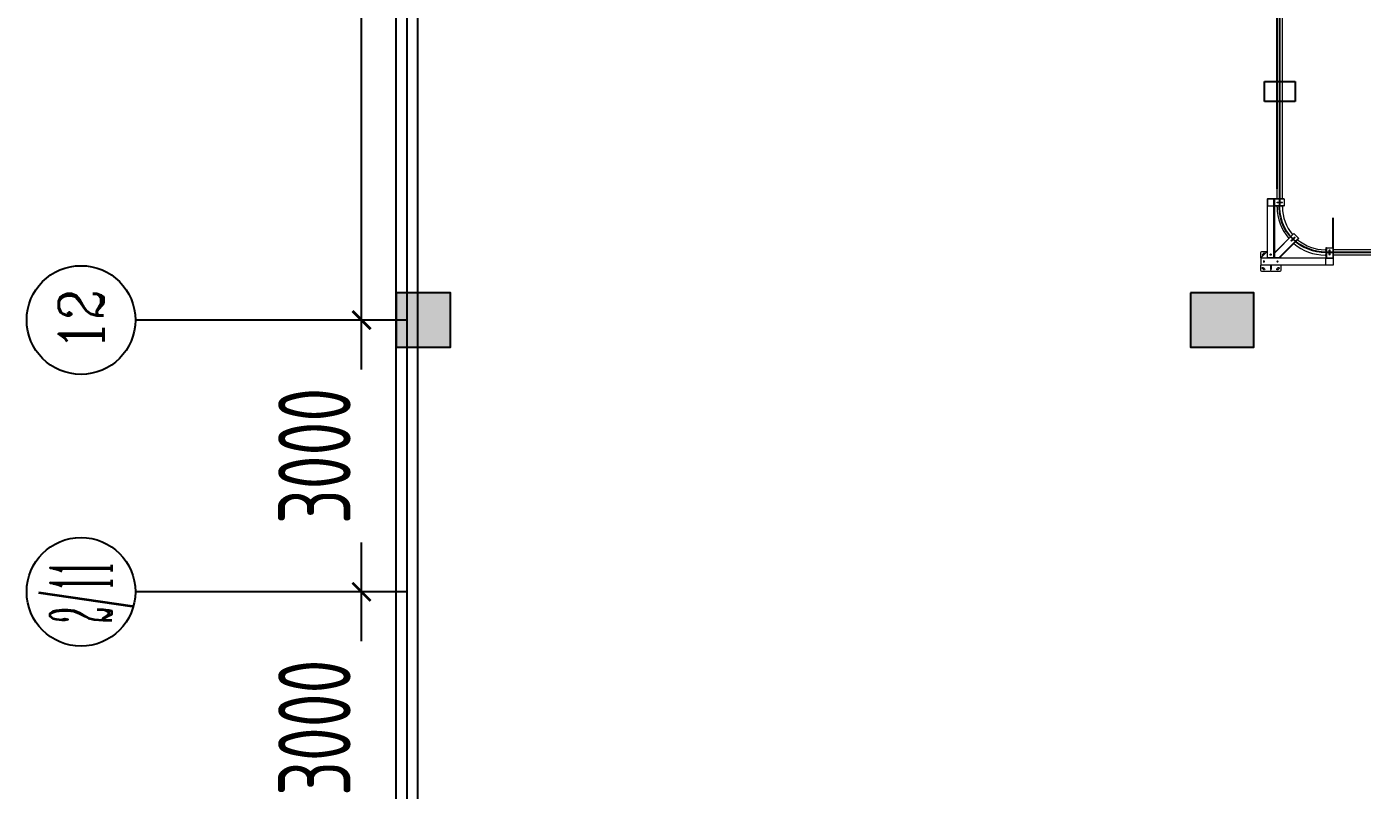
# Model space of a CAD drawing. Header units: inches. Extents: x -26985 to 86262, y -10753 to 149570.
# Drawn here: x -13769 to 978, y 91796 to 100225 of the extents above; entities that cross this region are included whole.
import ezdxf
from ezdxf.enums import TextEntityAlignment as Align

# ---------------------------------------------------------------- set-up
doc = ezdxf.new("R2010")
doc.units = ezdxf.units.IN
doc.header["$MEASUREMENT"] = 0
doc.linetypes.add('CENTER2', pattern=[1.125, 0.75, -0.125, 0.125, -0.125])
for name, color, linetype in [('AXIS', 3, 'Continuous'), ('AXIS_TEXT', 7, 'Continuous'), ('COLUMN', 6, 'Continuous'), ('DUCT-回风中心线', 5, 'CENTER2'), ('雨水管', 7, 'Continuous')]:
    doc.layers.add(name, color=color, linetype=linetype)
doc.styles.add('_TCH_AXIS', font='COMPLEX', dxfattribs={"bigfont": 'GBCBIG'})
doc.styles.add('COMPLEX', font='COMPLEX')
doc.styles.add('JY-GB', font='gbenor.shx', dxfattribs={"width": 0.8, "bigfont": 'gbcbig.shx'})
doc.dimstyles.new('JY-800', dxfattribs={"dimscale": 400, "dimtxt": 2, "dimasz": 0.5, "dimexe": 0.5, "dimexo": 0, "dimgap": 0.3, "dimtad": 1, "dimdec": 0, "dimtxsty": 'JY-GB', "dimblk": 'ARCHTICK', "dimcen": 2.5, "dimclrd": 86, "dimclre": 86, "dimclrt": 7, "dimadec": 0, "dimazin": 0, "dimtfac": 1, "dimtdec": 0, "dimtmove": 0, "dimatfit": 3, "dimfxl": 1, "dimtfill": 1, "dimlwd": 25, "dimlwe": 25, "dimarcsym": 0})

# ---------------------------------------------------------------- blocks, each defined once
blk = doc.blocks.new('柱左')
at = {"layer": '雨水管'}
h = blk.add_hatch(color=256, dxfattribs=at)
h.paths.add_polyline_path([(26191, -879), (26791, -879), (26791, -279), (26191, -279)])
h.paths.add_polyline_path([(26931, -279), (26931, -879), (27531, -879), (27531, -279)])
h.paths.add_polyline_path([(37351, -879), (37351, -279), (36751, -279), (36751, -879)])
h.paths.add_polyline_path([(47401, -279), (46701, -279), (46701, -879), (47401, -879)])
h.paths.add_polyline_path([(58701, -279), (58701, -879), (59401, -879), (59401, -279)])
h.paths.add_polyline_path([(68351, -279), (67751, -279), (67751, -879), (68351, -879)])
h.paths.add_polyline_path([(78041, -879), (78041, -279), (77441, -279), (77441, -879)])
h.paths.add_polyline_path([(81461, -279), (81061, -279), (81061, -879), (81461, -879)])
h.paths.add_polyline_path([(81601, -879), (82301, -879), (82301, -279), (81601, -279)])
h.paths.add_polyline_path([(94201, -879), (94901, -879), (94901, -279), (94201, -279)])
h.paths.add_polyline_path([(102801, -879), (102801, -279), (102301, -279), (102301, -879)])
h.paths.add_polyline_path([(110851, -879), (110851, -279), (110251, -279), (110251, -879)])
h.paths.add_polyline_path([(110251, -9749), (110851, -9749), (110851, -9049), (110251, -9049)])
h.paths.add_polyline_path([(102801, -9049), (102301, -9049), (102301, -9749), (102801, -9749)])
h.paths.add_polyline_path([(94901, -9749), (94901, -9049), (94201, -9049), (94201, -9749)])
h.paths.add_polyline_path([(81601, -9749), (82301, -9749), (82301, -9049), (81601, -9049)])
h.paths.add_polyline_path([(81461, -9049), (81061, -9049), (81061, -9749), (81461, -9749)])
h.paths.add_polyline_path([(77441, -9699), (78041, -9699), (78041, -9099), (77441, -9099)])
h.paths.add_polyline_path([(67751, -9749), (68351, -9749), (68351, -9049), (67751, -9049)])
h.paths.add_polyline_path([(58701, -9749), (59401, -9749), (59401, -9049), (58701, -9049)])
h.paths.add_polyline_path([(47401, -9749), (47401, -9049), (46701, -9049), (46701, -9749)])
h.paths.add_polyline_path([(37351, -9049), (36751, -9049), (36751, -9749), (37351, -9749)])
h.paths.add_polyline_path([(27531, -9049), (26931, -9049), (26931, -9749), (27531, -9749)])
h.paths.add_polyline_path([(26791, -9049), (26191, -9049), (26191, -9749), (26791, -9749)])
h.paths.add_polyline_path([(26191, -22749), (26791, -22749), (26791, -22049), (26191, -22049)])
h.paths.add_polyline_path([(26931, -22749), (27531, -22749), (27531, -22049), (26931, -22049)])
h.paths.add_polyline_path([(37351, -22049), (36751, -22049), (36751, -22749), (37351, -22749)])
h.paths.add_polyline_path([(47401, -22749), (47401, -22049), (46701, -22049), (46701, -22749)])
h.paths.add_polyline_path([(58701, -22749), (59401, -22749), (59401, -22049), (58701, -22049)])
h.paths.add_polyline_path([(67701, -22049), (67701, -22749), (68401, -22749), (68401, -22049)])
h.paths.add_polyline_path([(81461, -22749), (81461, -22049), (80761, -22049), (80761, -22749)])
h.paths.add_polyline_path([(82301, -22049), (81601, -22049), (81601, -22749), (82301, -22749)])
h.paths.add_polyline_path([(94901, -22049), (94201, -22049), (94201, -22749), (94901, -22749)])
h.paths.add_polyline_path([(102301, -22749), (102801, -22749), (102801, -22049), (102301, -22049)])
h.paths.add_polyline_path([(110851, -22749), (110851, -22049), (110251, -22049), (110251, -22749)])
h.paths.add_polyline_path([(110251, -32099), (110251, -32699), (110851, -32699), (110851, -32099)])
h.paths.add_polyline_path([(102301, -32099), (102301, -32699), (102801, -32699), (102801, -32099)])
h.paths.add_polyline_path([(94901, -32099), (94201, -32099), (94201, -32699), (94901, -32699)])
h.paths.add_polyline_path([(81601, -32699), (82301, -32699), (82301, -32099), (81601, -32099)])
h.paths.add_polyline_path([(80761, -32699), (81461, -32699), (81461, -32099), (80761, -32099)])
h.paths.add_polyline_path([(67701, -32699), (68401, -32699), (68401, -32099), (67701, -32099)])
h.paths.add_polyline_path([(58701, -32699), (59401, -32699), (59401, -32099), (58701, -32099)])
h.paths.add_polyline_path([(47401, -32699), (47401, -32099), (46701, -32099), (46701, -32699)])
h.paths.add_polyline_path([(37351, -32099), (36751, -32099), (36751, -32699), (37351, -32699)])
h.paths.add_polyline_path([(26931, -32699), (27531, -32699), (27531, -32099), (26931, -32099)])
h.paths.add_polyline_path([(26791, -32199), (26191, -32199), (26191, -32599), (26791, -32599)])
h.paths.add_polyline_path([(26191, -37699), (26791, -37699), (26791, -37099), (26191, -37099)])
at = {"layer": 'COLUMN'}
for points in [[(110851, -279), (110251, -279), (110251, -879), (110851, -879)], [(110851, -9049), (110251, -9049), (110251, -9749), (110851, -9749)]]:
    blk.add_lwpolyline(points, close=True, dxfattribs=at)
blk = doc.blocks.new('_AXISO')
blk.add_circle((0, 0), 0.5)
at = {"layer": 'AXIS_TEXT', "style": 'COMPLEX', "width": 1.041667}
blk.add_attdef('A', text='', height=0.56, dxfattribs=at).set_placement((-0.25, -0.28), (0.25, -0.28), align=Align.FIT)
blk = doc.blocks.new('_ArchTick')
at = {"color": 0, "linetype": 'ByBlock', "const_width": 0.15}
blk.add_lwpolyline([(-0.5, -0.5), (0.5, 0.5)], dxfattribs=at)
blk = doc.blocks.new('*D68')
at = {"color": 86, "linetype": 'Continuous', "lineweight": 25, "transparency": 16777216}
for p, q in [((-9569, 93987), (-10272, 93987)), ((-10072, 90987), (-10072, 93987)), ((-9569, 90987), (-10272, 90987))]:
    blk.add_line(p, q, dxfattribs=at)
at = {"layer": 'Defpoints', "color": 0, "linetype": 'Continuous', "transparency": 16777216}
for p in [(-10072, 93987), (-9569, 93987), (-9569, 90987)]:
    blk.add_point(p, dxfattribs=at)
at = {"color": 86, "linetype": 'Continuous', "lineweight": 25, "transparency": 16777216, "xscale": 200, "yscale": 200, "zscale": 200}
for p, rotation in [((-10072, 93987), 90), ((-10072, 90987), 270)]:
    blk.add_blockref('_ArchTick', p, dxfattribs=dict(at, rotation=rotation))
at = {"color": 7, "linetype": 'Continuous', "lineweight": -3, "transparency": 16777216, "insert": (-10592, 92487), "char_height": 800, "attachment_point": 5, "rotation": 90, "style": 'JY-GB', "bg_fill": 3, "box_fill_scale": 1.25, "bg_fill_color": 256, "bg_fill_true_color": 13158600, "bg_fill_transparency": 0}
blk.add_mtext('3000', dxfattribs=at)
blk = doc.blocks.new('*D69')
at = {"color": 86, "linetype": 'Continuous', "lineweight": 25, "transparency": 16777216}
for p, q in [((-9569, 96987), (-10272, 96987)), ((-10072, 93987), (-10072, 96987)), ((-9569, 93987), (-10272, 93987))]:
    blk.add_line(p, q, dxfattribs=at)
at = {"layer": 'Defpoints', "color": 0, "linetype": 'Continuous', "transparency": 16777216}
for p in [(-10072, 96987), (-9569, 96987), (-9569, 93987)]:
    blk.add_point(p, dxfattribs=at)
at = {"color": 86, "linetype": 'Continuous', "lineweight": 25, "transparency": 16777216, "xscale": 200, "yscale": 200, "zscale": 200}
for p, rotation in [((-10072, 96987), 90), ((-10072, 93987), 270)]:
    blk.add_blockref('_ArchTick', p, dxfattribs=dict(at, rotation=rotation))
at = {"color": 7, "linetype": 'Continuous', "lineweight": -3, "transparency": 16777216, "insert": (-10592, 95487), "char_height": 800, "attachment_point": 5, "rotation": 90, "style": 'JY-GB', "bg_fill": 3, "box_fill_scale": 1.25, "bg_fill_color": 256, "bg_fill_true_color": 13158600, "bg_fill_transparency": 0}
blk.add_mtext('3000', dxfattribs=at)
blk = doc.blocks.new('*D70')
at = {"color": 86, "linetype": 'Continuous', "lineweight": 25, "transparency": 16777216}
for p, q in [((-9569, 105987), (-10272, 105987)), ((-10072, 96987), (-10072, 105987)), ((-9569, 96987), (-10272, 96987))]:
    blk.add_line(p, q, dxfattribs=at)
at = {"layer": 'Defpoints', "color": 0, "linetype": 'Continuous', "transparency": 16777216}
for p in [(-10072, 105987), (-9569, 105987), (-9569, 96987)]:
    blk.add_point(p, dxfattribs=at)
at = {"color": 86, "linetype": 'Continuous', "lineweight": 25, "transparency": 16777216, "xscale": 200, "yscale": 200, "zscale": 200}
for p, rotation in [((-10072, 105987), 90), ((-10072, 96987), 270)]:
    blk.add_blockref('_ArchTick', p, dxfattribs=dict(at, rotation=rotation))
at = {"color": 7, "linetype": 'Continuous', "lineweight": -3, "transparency": 16777216, "insert": (-10592, 101487), "char_height": 800, "attachment_point": 5, "rotation": 90, "style": 'JY-GB', "bg_fill": 3, "box_fill_scale": 1.25, "bg_fill_color": 256, "bg_fill_true_color": 13158600, "bg_fill_transparency": 0}
blk.add_mtext('9000', dxfattribs=at)

msp = doc.modelspace()

# ---------------------------------------------------------------- linework, layer by layer
at = {"color": 0, "linetype": 'Continuous', "lineweight": -3}
for p, q in [((-9688.6, 13486.9), (-9688.6, 139656.9)), ((-9448.6, 13486.9), (-9448.6, 139656.9))]:
    msp.add_line(p, q, dxfattribs=at)
at = {"color": 1, "linetype": 'Continuous', "lineweight": -3}
msp.add_line((-9568.6, 13106.9), (-9568.6, 139656.9), dxfattribs=at)
at = {"color": 0, "linetype": 'Continuous', "lineweight": 0}
for p, q in [((96.7, 98323.9), (96.7, 130927.9)), ((37.7, 98323.9), (37.7, 98433.9)), ((-72.8, 98323.9), (-68.8, 98323.9)), ((-72.8, 98323.9), (-72.8, 97673.9)), ((-68.8, 98323.9), (3.2, 98323.9)), ((-68.8, 98323.9), (-68.8, 98243.9)), ((3.2, 98323.9), (-68.8, 98323.9)), ((-68.8, 97673.9), (-68.8, 98323.9)), ((3.2, 98243.9), (-68.8, 98243.9)), ((3.2, 98323.9), (3.2, 98243.9)), ((3.2, 97673.9), (3.2, 98323.9)), ((7.2, 98323.9), (3.2, 98323.9)), ((7.2, 98323.9), (7.2, 98319.9)), ((117.2, 98323.9), (7.2, 98323.9)), ((7.2, 98323.9), (7.2, 97673.9)), ((117.2, 98319.9), (7.2, 98319.9)), ((117.2, 98247.9), (7.2, 98247.9)), ((7.2, 98247.9), (7.2, 98243.9)), ((117.2, 98243.9), (7.2, 98243.9)), ((37.7, 98233.9), (37.7, 98243.9)), ((42.2, 98288.2), (92.2, 98288.2)), ((92.2, 98279.7), (42.2, 98279.7)), ((96.7, 98233.9), (96.7, 98243.9)), ((117.2, 98319.9), (117.2, 98323.9)), ((117.2, 98319.9), (117.2, 98247.9)), ((117.2, 98243.9), (117.2, 98247.9)), ((220.8, 97944.1), (7.2, 97730.5)), ((223.6, 97941.3), (7.2, 97724.8)), ((220.8, 97944.1), (223.6, 97941.3)), ((223.6, 97941.3), (274.6, 97890.4)), ((274.6, 97890.4), (58.1, 97673.9)), ((277.4, 97887.6), (63.7, 97673.9)), ((193.1, 97865.8), (228.4, 97901.2)), ((234.4, 97895.2), (199.1, 97859.8)), ((277.4, 97887.6), (274.6, 97890.4)), ((581.2, 97783.9), (577.2, 97783.9)), ((577.2, 97783.9), (577.2, 97673.9)), ((581.2, 97783.9), (581.2, 97673.9)), ((581.2, 97783.9), (653.2, 97783.9)), ((653.2, 97783.9), (653.2, 97673.9)), ((657.2, 97783.9), (653.2, 97783.9)), ((657.2, 97783.9), (657.2, 97673.9)), ((-142.8, 97673.9), (-142.8, 97733.9)), ((-142.8, 97673.9), (-142.8, 97669.9)), ((-142.8, 97673.9), (657.2, 97673.9)), ((-142.8, 97669.9), (-142.8, 97597.9)), ((657.2, 97669.9), (-142.8, 97669.9)), ((-75.8, 97741), (-139.9, 97676.8)), ((-132.8, 97743.9), (-72.8, 97743.9)), ((-103.6, 97636.9), (-112.1, 97636.9)), ((-103.6, 97630.9), (-112.1, 97630.9)), ((-72.8, 97673.9), (-68.8, 97673.9)), ((3.2, 97673.9), (-68.8, 97673.9)), ((-35.8, 97704.7), (-35.8, 97713.2)), ((-29.8, 97704.7), (-29.8, 97713.2)), ((7.2, 97673.9), (3.2, 97673.9)), ((20.6, 97743.9), (7.2, 97743.9)), ((7.2, 97724.8), (7.2, 97730.5)), ((7.2, 97724.8), (7.2, 97673.9)), ((58.1, 97673.9), (7.2, 97673.9)), ((37.9, 97636.9), (46.4, 97636.9)), ((37.9, 97630.9), (46.4, 97630.9)), ((58.1, 97673.9), (63.7, 97673.9)), ((77.2, 97673.9), (77.2, 97687.3)), ((577.2, 97763.4), (567.2, 97763.4)), ((577.2, 97704.4), (567.2, 97704.4)), ((577.2, 97673.9), (581.2, 97673.9)), ((577.2, 97669.9), (657.2, 97669.9)), ((577.2, 97597.9), (577.2, 97669.9)), ((612.9, 97708.9), (612.9, 97758.9)), ((621.4, 97758.9), (621.4, 97708.9)), ((653.2, 97673.9), (657.2, 97673.9)), ((767.2, 97763.4), (657.2, 97763.4)), ((767.2, 97704.4), (657.2, 97704.4)), ((657.2, 97673.9), (657.2, 97669.9)), ((657.2, 97669.9), (657.2, 97597.9)), ((3051.7, 97763.4), (687.4, 97763.4)), ((3051.7, 97704.4), (687.4, 97704.4)), ((-142.8, 97597.9), (-142.8, 97593.9)), ((-142.8, 97597.9), (657.2, 97597.9)), ((657.2, 97593.9), (-142.8, 97593.9)), ((-142.8, 97533.9), (-142.8, 97593.9)), ((-38.6, 97523.9), (-132.8, 97523.9)), ((-32.8, 97533.9), (-38.6, 97523.9)), ((-35.8, 97593.9), (-35.8, 97583.9)), ((-35.8, 97583.9), (-29.8, 97583.9)), ((-35.8, 97583.9), (-35.8, 97543.9)), ((-35.8, 97543.9), (-29.8, 97543.9)), ((-27.1, 97523.9), (-32.8, 97533.9)), ((-29.8, 97593.9), (-29.8, 97583.9)), ((-29.8, 97583.9), (-29.8, 97543.9)), ((67.2, 97523.9), (-27.1, 97523.9)), ((77.2, 97593.9), (77.2, 97533.9)), ((577.2, 97597.9), (657.2, 97597.9)), ((657.2, 97597.9), (657.2, 97593.9))]:
    msp.add_line(p, q, dxfattribs=at)
at = {"color": 0, "linetype": 'Continuous', "lineweight": 0, "extrusion": (-8.10423e-19, 0, -1)}
for centre in [(107.8, 97633.9), (-42.2, 97633.9)]:
    msp.add_circle(centre, 6.5, dxfattribs=at)
at = {"color": 0, "linetype": 'Continuous', "lineweight": 0, "extrusion": (-8.10423e-19, -2.57644e-31, -1)}
for centre in [(107.8, 97633.9), (32.8, 97708.9), (-42.2, 97633.9)]:
    msp.add_circle(centre, 5.2, dxfattribs=at)
at = {"color": 0, "linetype": 'Continuous', "lineweight": 0}
msp.add_circle((-32.8, 97708.9), 6.5, dxfattribs=at)
for centre, radius, start, end in [((567.2, 98233.9), 529.5, 180, 220.66757), ((567.2, 98233.9), 470.5, 180, 220.12305), ((567.2, 98233.9), 529.5, 229.33242, 270), ((567.2, 98233.9), 470.5, 229.87694, 270), ((-32.8, 97633.9), 106.1, 132.90316, 137.09684), ((-68.7, 97733.9), 10, 114.47104, 135), ((-32.8, 97633.9), 106.1, 220, 230), ((-32.8, 97633.9), 106.1, 310, 320)]:
    msp.add_arc(centre, radius, start, end, dxfattribs=at)
at = {"color": 0, "linetype": 'Continuous', "lineweight": 0, "extrusion": (-8.10423e-19, 5.18048e-45, -1)}
for centre, start, end in [((-42.2, 98283.9), 270, 90), ((-92.2, 98283.9), 90, 270)]:
    msp.add_arc(centre, 4.25, start, end, dxfattribs=at)
at = {"color": 0, "linetype": 'Continuous', "lineweight": 0, "extrusion": (-8.10423e-19, -6.21228e-30, -1)}
for centre, start, end in [((-196.1, 97862.8), 225, 45), ((-231.4, 97898.2), 45, 225)]:
    msp.add_arc(centre, 4.25, start, end, dxfattribs=at)
at = {"color": 0, "linetype": 'Continuous', "lineweight": 0, "extrusion": (-8.10423e-19, 1.07667e-31, -1)}
for centre, start, end in [((132.8, 97733.9), 0, 90), ((-67.2, 97533.9), 180, 270)]:
    msp.add_arc(centre, 10, start, end, dxfattribs=at)
at = {"color": 0, "linetype": 'Continuous', "lineweight": 0, "extrusion": (-8.10423e-19, 1.58019e-29, -1)}
msp.add_arc((119.5, 97706.6), 7, 243.44106, 40, dxfattribs=at)
at = {"color": 0, "linetype": 'Continuous', "lineweight": 0, "extrusion": (-8.10423e-19, 1.75029e-29, -1)}
for start, end in [(40, 50), (220, 230)]:
    msp.add_arc((32.8, 97633.9), 120.1, start, end, dxfattribs=at)
at = {"color": 0, "linetype": 'Continuous', "lineweight": 0, "extrusion": (-8.10423e-19, -1.88341e-29, -1)}
msp.add_arc((105.6, 97720.6), 7, 50, 206.55894, dxfattribs=at)
at = {"color": 0, "linetype": 'Continuous', "lineweight": 0, "extrusion": (-8.10423e-19, 9.76219e-45, -1)}
for centre, start, end in [((-617.2, 97758.9), 0, 180), ((-617.2, 97708.9), 180, 0)]:
    msp.add_arc(centre, 4.25, start, end, dxfattribs=at)
at = {"color": 0, "linetype": 'Continuous', "lineweight": 0, "extrusion": (-8.10423e-19, -2.37647e-30, -1)}
msp.add_arc((132.8, 97533.9), 10, 270, 0, dxfattribs=at)
at = {"color": 0, "linetype": 'Continuous', "lineweight": 0, "extrusion": (-8.10423e-19, 2.88427e-30, -1)}
msp.add_arc((119.5, 97561.2), 7, 320, 140, dxfattribs=at)
at = {"color": 0, "linetype": 'Continuous', "lineweight": 0, "extrusion": (-8.10423e-19, -1.26341e-29, -1)}
msp.add_arc((32.8, 97633.9), 120.1, 310, 320, dxfattribs=at)
at = {"color": 0, "linetype": 'Continuous', "lineweight": 0, "extrusion": (-8.10423e-19, -2.231e-29, -1)}
msp.add_arc((105.6, 97547.2), 7, 130, 310, dxfattribs=at)
at = {"color": 0, "linetype": 'Continuous', "lineweight": 0, "extrusion": (-8.10423e-19, 2.26181e-29, -1)}
msp.add_arc((-39.9, 97547.2), 7, 230, 50, dxfattribs=at)
at = {"color": 0, "linetype": 'Continuous', "lineweight": 0, "extrusion": (-8.10423e-19, -1.25232e-29, -1)}
msp.add_arc((-53.8, 97561.2), 7, 40, 220, dxfattribs=at)
at = {"layer": 'AXIS'}
for p, q in [((-9568.6, 96986.9), (-12568.6, 96986.9)), ((-9568.6, 93986.9), (-12568.6, 93986.9))]:
    msp.add_line(p, q, dxfattribs=at)
at = {"layer": 'Defpoints'}
msp.add_line((657.2, 97783.9), (657.2, 98116), dxfattribs=at)
msp.add_lwpolyline([(72475.7, 97733.6), (577.2, 97733.6, -0.1932275), (213.3, 97879.7, -0.2357878), (68.3, 98284.1), (62.7, 131172.9, 0.195554), (-86.4, 131539.3, 0.2107215), (-446.8, 131684.5), (-8628.9, 131682.2, -0.1972261), (-8995.3, 131832.5, -0.2096675), (-9138.8, 132192.9), (-9144.3, 134369.3, -0.1992042), (-8993.4, 134735.7, -0.2086322), (-8633, 134877.8), (6085.2, 134880.4, -0.4089379), (6693.4, 134283.3, -0.4498827), (6040.9, 133683.3, -0.1522028)], format="xyb", dxfattribs=at)
at = {"layer": 'DUCT-回风中心线', "color": 0, "linetype": 'Continuous', "lineweight": -3}
for p, q in [((37.7, 98433.9), (37.8, 130927.9)), ((-102.8, 99400.7), (-102.8, 99620.7)), ((-102.8, 99620.7), (67.2, 99620.7)), ((67.2, 99620.7), (237.2, 99620.7)), ((237.2, 99620.7), (237.2, 99400.7)), ((237.2, 99400.7), (-102.8, 99400.7))]:
    msp.add_line(p, q, dxfattribs=at)

# ---------------------------------------------------------------- block references
at = {"layer": 'AXIS'}
ref = msp.add_blockref('_AXISO', (-13168.6, 96986.9), dxfattribs=dict(at, xscale=1200, yscale=1200, zscale=1200, rotation=90))
ref.add_attrib('A', '12', dxfattribs={"layer": 'AXIS_TEXT', "height": 492.67, "rotation": 90, "style": '_TCH_AXIS'}).set_placement((-12922.2, 96646.7), (-12922.2, 97327.1), align=Align.FIT)
ref = msp.add_blockref('_AXISO', (-13168.6, 93986.9), dxfattribs=dict(at, xscale=1200, yscale=1200, zscale=1200, rotation=90))
ref.add_attrib('A', '2/11', dxfattribs={"layer": 'AXIS_TEXT', "height": 678.82, "rotation": 90, "style": '_TCH_AXIS', "width": 0.318182}).set_placement((-12829.1, 93647.5), (-12829.1, 94326.3), align=Align.FIT)
at = {"layer": '雨水管', "rotation": 90}
msp.add_blockref('柱左', (-9967.7, -13564.5), dxfattribs=at)

# ---------------------------------------------------------------- next in the draw order: dimensions: what is measured, and where the dimension line sits
at = {"color": 0, "linetype": 'Continuous', "lineweight": -3}
dim = msp.add_linear_dim(base=(-10072.2, 93986.9), p1=(-9568.6, 90986.9), p2=(-9568.6, 93986.9), angle=90, dimstyle='JY-800', override={"dimtmove": 1}, dxfattribs=at)
dim.commit()
dim.dimension.update_dxf_attribs({"geometry": '*D68', "text_midpoint": (-10592.2, 92486.9)})

# ---------------------------------------------------------------- next in the draw order: dimensions: what is measured, and where the dimension line sits
dim = msp.add_linear_dim(base=(-10072.2, 96986.9), p1=(-9568.6, 93986.9), p2=(-9568.6, 96986.9), angle=90, dimstyle='JY-800', override={"dimtmove": 1}, dxfattribs=at)
dim.commit()
dim.dimension.update_dxf_attribs({"geometry": '*D69', "text_midpoint": (-10592.2, 95486.9)})

# ---------------------------------------------------------------- next in the draw order: dimensions: what is measured, and where the dimension line sits
dim = msp.add_linear_dim(base=(-10072.2, 105986.9), p1=(-9568.6, 96986.9), p2=(-9568.6, 105986.9), angle=90, dimstyle='JY-800', override={"dimtmove": 1}, dxfattribs=at)
dim.commit()
dim.dimension.update_dxf_attribs({"geometry": '*D70', "text_midpoint": (-10592.2, 101486.9)})

doc.saveas('drawing.dxf')
